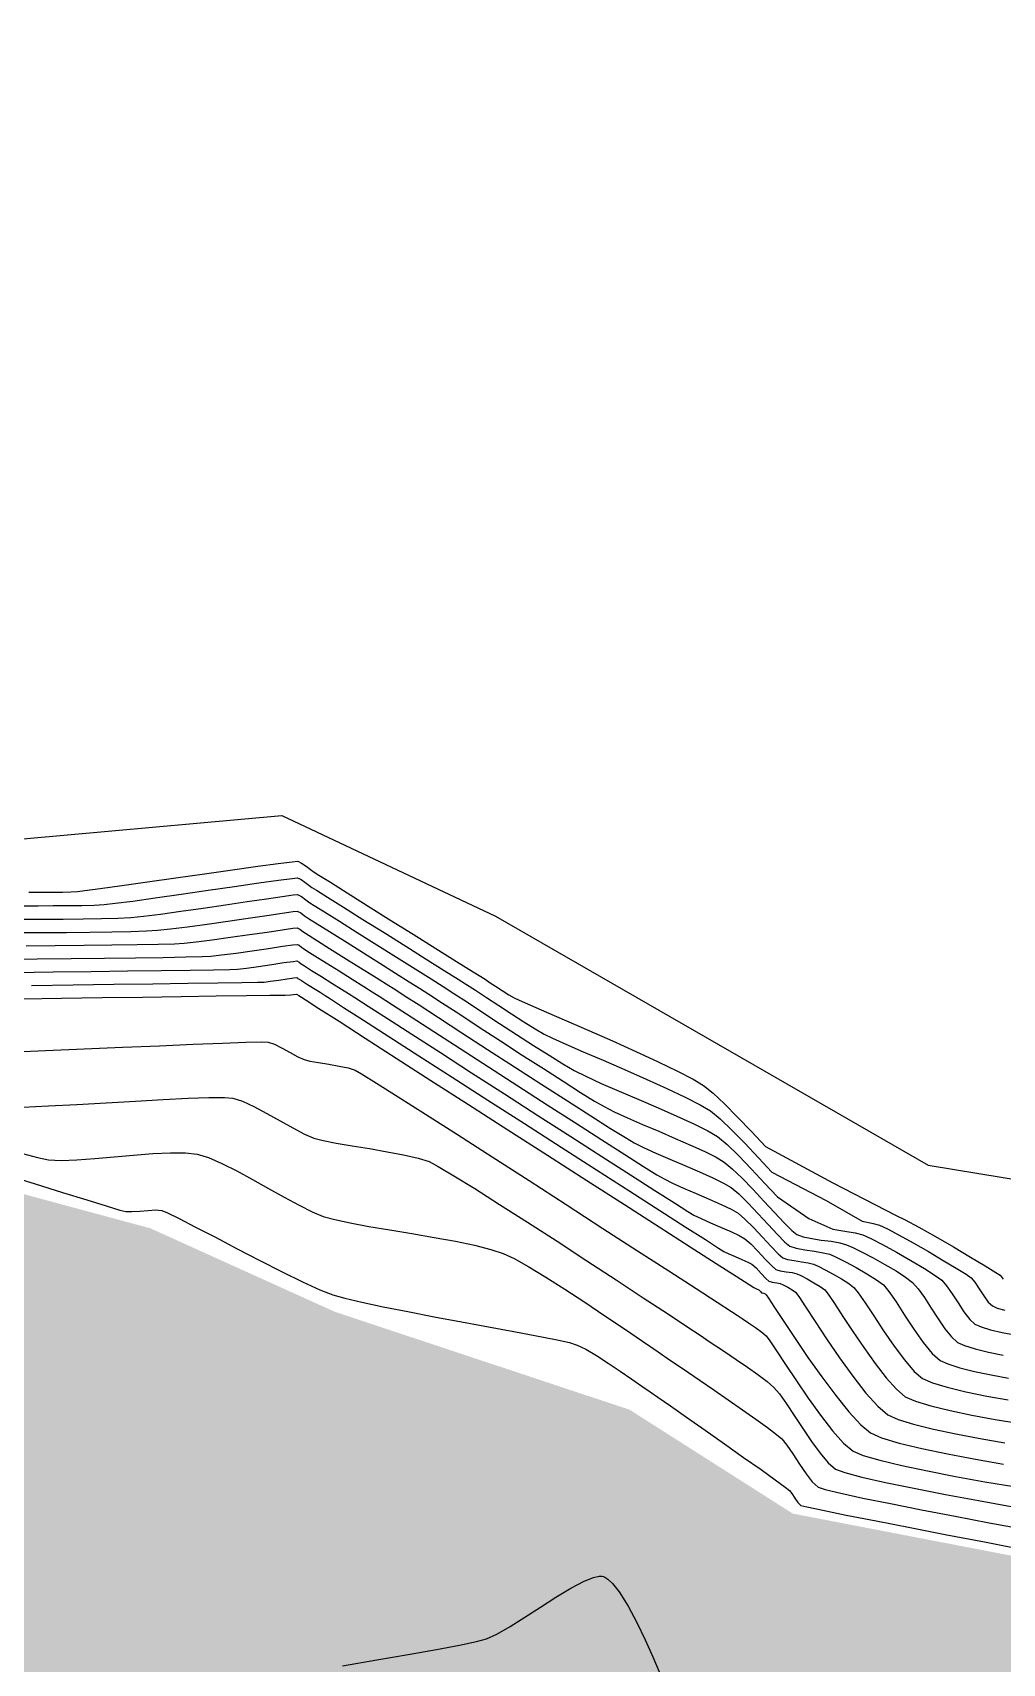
# Model space of a CAD drawing. Header units: metres. Extents: x 708941 to 724052, y 5405153 to 5413472.
# Drawn here: x 709307.9 to 709368.3, y 5411970.1 to 5412071.8 of the extents above; entities that cross this region are included whole.
import ezdxf

# ---------------------------------------------------------------- set-up
doc = ezdxf.new("R2010")
doc.units = ezdxf.units.M
doc.header["$LTSCALE"] = 12.7
doc.header["$MEASUREMENT"] = 0
for name, color, linetype in [('CONT-MJR1', 252, 'Continuous'), ('CONT-MNR1', 251, 'Continuous'), ('contornos2', 7, 'Continuous'), ('rio', 251, 'Continuous')]:
    doc.layers.add(name, color=color, linetype=linetype)

msp = doc.modelspace()

# ---------------------------------------------------------------- hatches: boundary and pattern name
at = {"layer": 'rio'}
h = msp.add_hatch(dxfattribs=at)
h.set_pattern_fill('MUDST', color=256, scale=15, style=0)
h.paths.add_polyline_path([(709010.72, 5411936.38), (709004.98, 5411946.45), (709001.25, 5411958.08), (708996.13, 5411975.99), (709012.7, 5411962.98), (709030.78, 5411956.49), (709044.53, 5411951.18), (709074.83, 5411950.28), (709089.61, 5411951.82), (709102.43, 5411952.02), (709123.56, 5411954.63), (709134.73, 5411956.95), (709145.4, 5411956.95), (709168.41, 5411955.62), (709183.3, 5411955.53), (709187.67, 5411955.43), (709193.87, 5411958.4), (709194.56, 5411957.99), (709200.68, 5411965.39), (709203.1, 5411977.2), (709205.58, 5411984.02), (709211.33, 5411990.28), (709223.71, 5411994.78), (709231.07, 5411997.27), (709241.21, 5411994.8), (709265.58, 5411997.08), (709286.39, 5412000.38), (709297.9, 5412001.91), (709315.21, 5411997.24), (709326.72, 5411992.03), (709345.09, 5411985.93), (709355.27, 5411979.45), (709376.46, 5411975.37), (709391.72, 5411975.3), (709413.08, 5411978.61), (709438.83, 5411980.92), (709461.63, 5411986.21), (709475.6, 5411989.01), (709492.86, 5411992.74), (709503.45, 5411993.79), (709515.24, 5411993.79), (709532.63, 5411987.71), (709547.37, 5411983.51), (709564.71, 5411977.95), (709575.63, 5411973.62), (709587.68, 5411967.04), (709601.87, 5411958.6), (709607.56, 5411954.31), (709621.49, 5411940.03), (709647.9, 5411909.14), (709660.4, 5411897.76), (709669.81, 5411887.81), (709676.49, 5411876.15), (709682.2, 5411869.04), (709705.75, 5411878.05), (709736, 5411893.04), (709750.64, 5411899.41), (709758.05, 5411906.33), (709764.85, 5411916.27), (709770.13, 5411926.57), (709778.25, 5411949.25), (709785.66, 5411970.64), (709786.5, 5411979.16), (709785.1, 5411992.95), (709785.1, 5412008.74), (709787.55, 5412022.89), (709795.83, 5412039.06), (709803.3, 5412045.65), (709812.9, 5412054.28), (709814.49, 5412059.03), (709815.9, 5412060.78), (709822.13, 5412063.75), (709825.31, 5412072.01), (709847.55, 5412106.6), (709866.9, 5412128.06), (709875.05, 5412136.05), (709882.93, 5412155.32), (709888.97, 5412168.35), (709893.2, 5412182.51), (709907.24, 5412209.92), (709938.47, 5412236.97), (709971.6, 5412250.13), (709991.71, 5412252.94), (710005.1, 5412261.1), (710014.56, 5412263.33), (710040.82, 5412267.64), (710057.91, 5412266.41), (710076.56, 5412261.93), (710102.9, 5412255.3), (710112.79, 5412247.31), (710119.45, 5412240.72), (710131.28, 5412231.78), (710145.37, 5412209.63), (710149.4, 5412194.25), (710150.27, 5412166.43), (710139.83, 5412142.28), (710130.23, 5412129.69), (710126.33, 5412121.71), (710117.73, 5412100.96), (710114.13, 5412096.47), (710111.94, 5412085.44), (710111.94, 5412063.54), (710117.58, 5412054.18), (710137.74, 5412018.92), (710146.76, 5412008.05), (710171.4, 5411997.24), (710179.97, 5411993.95), (710184.25, 5412001.58), (710190.69, 5412018), (710194.77, 5412034.37), (710197.31, 5412050.49), (710197.31, 5412064.26), (710199.32, 5412079.72), (710201.37, 5412092.19), (710205.73, 5412098.48), (710214.95, 5412120.36), (710219.48, 5412128.98), (710230.13, 5412139.36), (710235.6, 5412142.44), (710241.85, 5412140.68), (710250.27, 5412138.84), (710280.27, 5412139.46), (710296.04, 5412143.18), (710311.35, 5412143.18), (710329.27, 5412144.22), (710333.88, 5412147.83), (710359.32, 5412147.31), (710368.97, 5412148.45), (710370.82, 5412151.38), (710390.46, 5412160.63), (710398.15, 5412171.03), (710408.65, 5412192.1), (710415.95, 5412204.58), (710425.69, 5412246.2), (710427.89, 5412275.36), (710429.04, 5412328.01), (710428.04, 5412335.01), (710422.46, 5412340.84), (710414.39, 5412351.33), (710395.98, 5412353.91), (710387.66, 5412360.04), (710378.34, 5412372.12), (710377.12, 5412383.36), (710377.12, 5412396.81), (710371.6, 5412397.8), (710368.77, 5412410.55), (710362.93, 5412436.03), (710362.93, 5412455.01), (710369.68, 5412482.49), (710374.05, 5412500.93), (710382.11, 5412513.13), (710396.48, 5412526.77), (710413.79, 5412540.1), (710438.62, 5412552.3), (710472.36, 5412570.37), (710507.51, 5412590.61), (710519.7, 5412579.46), (710499.92, 5412572.63), (710480.98, 5412561.98), (710445.54, 5412543.55), (710413.79, 5412532.5), (710411.05, 5412528.12), (710405.76, 5412520.43), (710394.25, 5412506.93), (710388.85, 5412494.92), (710386.47, 5412476.01), (710382.71, 5412446.17), (710388.72, 5412397.62), (710394.97, 5412383.05), (710398.02, 5412368.11), (710411.09, 5412363.15), (710426.51, 5412356), (710442.45, 5412348.49), (710447.05, 5412337.14), (710447.05, 5412315.92), (710441.78, 5412260.07), (710441.78, 5412194.92), (710437.48, 5412190.86), (710437.48, 5412179.96), (710422.82, 5412173.29), (710418.74, 5412164.82), (710409.45, 5412149.84), (710394.78, 5412136.49), (710379.86, 5412129.78), (710371.88, 5412127.03), (710311.73, 5412127.03), (710308.89, 5412124), (710254.14, 5412121.42), (710236.99, 5412126.6), (710229.16, 5412118.66), (710218.68, 5412095.96), (710213.59, 5412055.1), (710203.57, 5412019.88), (710201.34, 5412006.55), (710198.59, 5411993.54), (710194.4, 5411986.49), (710188.54, 5411983.77), (710175.67, 5411983.77), (710136.96, 5411996.55), (710120.35, 5412009.39), (710098.73, 5412043.32), (710098.73, 5412061.02), (710096.67, 5412091.87), (710100.83, 5412110.83), (710110.63, 5412117.13), (710123.77, 5412149.24), (710130.92, 5412166.36), (710128.79, 5412197.14), (710123.8, 5412211.38), (710113.15, 5412223.6), (710085.02, 5412238.46), (710058.13, 5412249.84), (710029.73, 5412249.84), (710015.06, 5412246.32), (710001.6, 5412242.56), (709992.04, 5412242.56), (709972.27, 5412238.6), (709963.64, 5412235.76), (709954.26, 5412232.26), (709954.26, 5412228.55), (709945.86, 5412220.35), (709925.83, 5412192.24), (709917.05, 5412177.32), (709899.37, 5412144.55), (709894.3, 5412133.07), (709891.48, 5412127.42), (709886.71, 5412118.47), (709886.71, 5412100.95), (709884.61, 5412095.01), (709863.2, 5412086.46), (709839.07, 5412054.84), (709818.25, 5412032.92), (709804.19, 5412017.18), (709804.19, 5411995.52), (709809.04, 5411990.11), (709796.13, 5411953.84), (709781.68, 5411916.41), (709768.27, 5411889.66), (709746.93, 5411879.08), (709713.1, 5411863.01), (709689.29, 5411855.41), (709697.02, 5411835.95), (709708.2, 5411825.46), (709725.86, 5411817.9), (709778.24, 5411813.93), (709792.75, 5411813.93), (709806.43, 5411818.64), (709820.66, 5411821.87), (709831.69, 5411824.63), (709853.8, 5411835.25), (709879.02, 5411846.88), (709921.68, 5411861.15), (709947.96, 5411871.32), (709969.09, 5411879.92), (709979.29, 5411886.02), (709982.27, 5411909.39), (709987.23, 5411923.13), (709997.03, 5411933.25), (710000.38, 5411927.93), (710000.38, 5411906.72), (709997.04, 5411893.11), (709991.96, 5411879.15), (709967.58, 5411866.46), (709951.2, 5411859.77), (709918.84, 5411852.05), (709894.39, 5411845.25), (709864.94, 5411830.28), (709840.16, 5411819.17), (709812.7, 5411811), (709801.26, 5411807.45), (709779.31, 5411803.47), (709766.14, 5411803.47), (709756.94, 5411797.7), (709737.23, 5411795.78), (709715.18, 5411796.68), (709708.1, 5411801.85), (709698.23, 5411815.71), (709693.86, 5411826.48), (709676.55, 5411857.93), (709667.66, 5411869.47), (709661.18, 5411881.7), (709649.81, 5411896.98), (709627.11, 5411919.87), (709613.01, 5411936.78), (709604.72, 5411946.98), (709591.67, 5411954.52), (709575.87, 5411964.64), (709557.6, 5411970.47), (709551.42, 5411973.23), (709538.02, 5411976.43), (709518.15, 5411979.68), (709504.01, 5411982), (709494.29, 5411985.04), (709479.8, 5411980.64), (709442.42, 5411967.64), (709425.43, 5411960.31), (709402.9, 5411951.24), (709383.6, 5411945.23), (709362.15, 5411938.26), (709331.55, 5411930.11), (709320.42, 5411924.96), (709306.56, 5411912.14), (709285.88, 5411895.62), (709279.31, 5411870.27), (709273.83, 5411857.41), (709264.69, 5411829.66), (709254.13, 5411801.64), (709246.31, 5411791.25), (709237.29, 5411777.87), (709219.52, 5411767.13), (709208.6, 5411765.29), (709203.92, 5411751.48), (709203.91, 5411735.92), (709205.94, 5411719.08), (709203.34, 5411708.78), (709199.33, 5411696.28), (709197.39, 5411684.19), (709189.35, 5411661.06), (709186.31, 5411649.66), (709173.04, 5411639.59), (709167.53, 5411621.08), (709166.78, 5411600.74), (709164.06, 5411585.63), (709162.73, 5411558.53), (709162.73, 5411546.6), (709165.95, 5411526.5), (709173.44, 5411512.03), (709050.6, 5411667.95), (709021.23, 5411751.02), (709026.33, 5411756.01), (709028.1, 5411762.18), (709028.65, 5411783.35), (709023.38, 5411795.31), (709011.24, 5411823.29), (709005.01, 5411832.77), (709001.76, 5411870.86)])

# ---------------------------------------------------------------- linework, layer by layer
at = {"layer": 'CONT-MJR1', "flags": 128}
for points, elevation in [([(709307.34, 5412017.36), (709308.21, 5412017.36), (709309.14, 5412017.37), (709310.06, 5412017.37), (709310.93, 5412017.38), (709311.7, 5412017.4), (709312.32, 5412017.44), (709313, 5412017.51), (709314.1, 5412017.65), (709315.51, 5412017.85), (709317.12, 5412018.08), (709318.81, 5412018.32), (709320.46, 5412018.56), (709321.96, 5412018.78), (709323.19, 5412018.95), (709324.04, 5412019.06), (709324.39, 5412019.09), (709324.6, 5412019), (709324.84, 5412018.83), (709325.09, 5412018.64), (709325.28, 5412018.5), (709325.57, 5412018.32), (709326.26, 5412017.89), (709327.25, 5412017.27), (709328.45, 5412016.51), (709329.78, 5412015.68), (709331.13, 5412014.84), (709332.41, 5412014.03), (709333.53, 5412013.33), (709334.41, 5412012.78), (709334.93, 5412012.45), (709335.48, 5412012.09), (709336.16, 5412011.64), (709336.93, 5412011.13), (709337.73, 5412010.61), (709338.5, 5412010.11), (709339.2, 5412009.68), (709339.76, 5412009.35), (709340.28, 5412009.1), (709341.11, 5412008.72), (709342.19, 5412008.25), (709343.44, 5412007.72), (709344.77, 5412007.14), (709346.12, 5412006.54), (709347.41, 5412005.96), (709348.56, 5412005.42), (709349.5, 5412004.94), (709350.14, 5412004.56), (709350.75, 5412004.07), (709351.48, 5412003.37), (709352.29, 5412002.55), (709353.13, 5412001.64), (709353.97, 5412000.74), (709357.35, 5411998.98), (709357.35, 5411998.98), (709357.35, 5411998.98), (709357.35, 5411998.98), (709357.35, 5411998.98), (709357.35, 5411998.98), (709357.35, 5411998.98), (709357.35, 5411998.98), (709359.59, 5411997.68), (709360.21, 5411997.57), (709360.69, 5411997.43), (709361.18, 5411997.21), (709361.91, 5411996.82), (709362.79, 5411996.33), (709363.74, 5411995.79), (709364.66, 5411995.24), (709365.47, 5411994.76), (709366.08, 5411994.38), (709366.39, 5411994.16), (709366.63, 5411993.88), (709366.9, 5411993.47), (709367.18, 5411993.03), (709367.46, 5411992.64), (709367.72, 5411992.4), (709368.02, 5411992.27), (709368.49, 5411992.14)], 240), ([(709306.78, 5412013.19), (709309.15, 5412013.23), (709311.51, 5412013.26), (709313.78, 5412013.29), (709315.87, 5412013.32), (709317.69, 5412013.35), (709319.15, 5412013.37), (709320.16, 5412013.39), (709320.64, 5412013.41), (709321.2, 5412013.47), (709321.95, 5412013.57), (709322.77, 5412013.69), (709323.53, 5412013.81), (709324.1, 5412013.89), (709324.34, 5412013.92), (709324.48, 5412013.83), (709324.61, 5412013.74), (709324.81, 5412013.61), (709325.26, 5412013.33), (709325.87, 5412012.95), (709326.52, 5412012.54), (709327.13, 5412012.16), (709327.57, 5412011.88), (709327.95, 5412011.64), (709328.78, 5412011.1), (709330, 5412010.32), (709331.52, 5412009.34), (709333.29, 5412008.2), (709335.24, 5412006.94), (709337.29, 5412005.62), (709339.37, 5412004.28), (709341.42, 5412002.97), (709343.37, 5412001.72), (709345.14, 5412000.58), (709346.67, 5411999.6), (709347.89, 5411998.83), (709348.72, 5411998.3), (709349.11, 5411998.06), (709349.55, 5411997.85), (709350.13, 5411997.59), (709350.77, 5411997.31), (709351.4, 5411997.04), (709351.93, 5411996.79), (709352.29, 5411996.59), (709352.65, 5411996.28), (709353.1, 5411995.81), (709353.56, 5411995.31), (709353.96, 5411994.9), (709354.21, 5411994.68), (709354.48, 5411994.59), (709354.86, 5411994.53), (709355.24, 5411994.48), (709355.52, 5411994.41), (709355.78, 5411994.29), (709356.16, 5411994.09), (709356.59, 5411993.85), (709356.99, 5411993.61), (709357.27, 5411993.4), (709357.48, 5411993.13), (709357.87, 5411992.55), (709358.39, 5411991.75), (709359.01, 5411990.81), (709359.7, 5411989.8), (709360.41, 5411988.81), (709361.1, 5411987.92), (709361.74, 5411987.2), (709362.28, 5411986.74), (709362.92, 5411986.46), (709363.88, 5411986.17), (709365.09, 5411985.87), (709366.45, 5411985.59), (709367.89, 5411985.32), (709369.32, 5411985.09)], 235), ([(709307.22, 5412001.91), (709308.17, 5412001.66), (709308.86, 5412001.52), (709309.65, 5412001.48), (709310.62, 5412001.51), (709311.74, 5412001.59), (709312.94, 5412001.7), (709314.16, 5412001.8), (709315.35, 5412001.9), (709316.45, 5412001.95), (709317.39, 5412001.95), (709318.13, 5412001.86), (709318.83, 5412001.65), (709319.66, 5412001.29), (709320.59, 5412000.82), (709321.57, 5412000.29), (709322.57, 5411999.73), (709323.55, 5411999.18), (709324.48, 5411998.68), (709325.3, 5411998.26), (709325.99, 5411997.98), (709326.7, 5411997.79), (709327.66, 5411997.58), (709328.83, 5411997.36), (709330.14, 5411997.14), (709331.52, 5411996.91), (709332.9, 5411996.67), (709334.23, 5411996.43), (709335.43, 5411996.18), (709336.44, 5411995.93), (709337.21, 5411995.68), (709337.89, 5411995.35), (709338.8, 5411994.84), (709339.87, 5411994.19), (709341.05, 5411993.44), (709342.3, 5411992.63), (709343.55, 5411991.79), (709344.77, 5411990.97), (709345.89, 5411990.21), (709346.87, 5411989.54), (709347.65, 5411989), (709348.18, 5411988.64), (709348.76, 5411988.25), (709349.5, 5411987.74), (709350.35, 5411987.16), (709351.25, 5411986.54), (709352.14, 5411985.92), (709352.97, 5411985.33), (709353.7, 5411984.81), (709354.25, 5411984.39), (709354.58, 5411984.11), (709354.91, 5411983.72), (709355.28, 5411983.17), (709355.69, 5411982.54), (709356.1, 5411981.93), (709356.49, 5411981.42), (709356.85, 5411981.09), (709357.3, 5411980.95), (709358.26, 5411980.72), (709359.65, 5411980.42), (709361.37, 5411980.07), (709363.31, 5411979.69), (709365.4, 5411979.29), (709367.52, 5411978.88), (709369.59, 5411978.5)], 230)]:
    msp.add_lwpolyline(points, dxfattribs=dict(at, elevation=elevation))
at = {"layer": 'CONT-MNR1', "flags": 128}
for points, elevation in [([(709307.63, 5412018.2), (709308.04, 5412018.2), (709308.57, 5412018.21), (709309.15, 5412018.21), (709309.73, 5412018.21), (709310.25, 5412018.22), (709310.66, 5412018.24), (709311.12, 5412018.3), (709312.08, 5412018.43), (709313.42, 5412018.62), (709315.02, 5412018.85), (709316.79, 5412019.1), (709318.59, 5412019.35), (709320.33, 5412019.6), (709321.9, 5412019.82), (709323.17, 5412019.99), (709324.04, 5412020.1), (709324.41, 5412020.13), (709324.63, 5412020.02), (709324.92, 5412019.83), (709325.2, 5412019.62), (709325.42, 5412019.46), (709325.71, 5412019.27), (709326.43, 5412018.82), (709327.47, 5412018.17), (709328.73, 5412017.37), (709330.14, 5412016.49), (709331.6, 5412015.58), (709333.01, 5412014.69), (709334.29, 5412013.89), (709335.34, 5412013.23), (709336.08, 5412012.77), (709336.4, 5412012.56), (709336.73, 5412012.35), (709337.14, 5412012.08), (709337.56, 5412011.81), (709337.89, 5412011.61), (709338.2, 5412011.47), (709338.91, 5412011.16), (709339.92, 5412010.72), (709341.16, 5412010.18), (709342.56, 5412009.58), (709344.03, 5412008.93), (709345.49, 5412008.27), (709346.87, 5412007.63), (709348.09, 5412007.04), (709349.06, 5412006.54), (709349.71, 5412006.15), (709350.3, 5412005.67), (709351.02, 5412005), (709351.83, 5412004.18), (709352.69, 5412003.28), (709353.57, 5412002.34), (709357.76, 5412000.07), (709357.76, 5412000.07), (709357.76, 5412000.07), (709357.76, 5412000.07), (709357.76, 5412000.07), (709357.76, 5412000.07), (709357.76, 5412000.07), (709357.76, 5412000.07), (709357.76, 5412000.07), (709357.76, 5412000.07), (709357.76, 5412000.07), (709361.72, 5411998.04), (709362.29, 5411997.77), (709363.14, 5411997.31), (709364.18, 5411996.73), (709365.29, 5411996.08), (709366.36, 5411995.45), (709367.27, 5411994.9), (709367.93, 5411994.49), (709368.21, 5411994.31), (709368.4, 5411994.07)], 241), ([(709307.25, 5412016.52), (709308.49, 5412016.52), (709309.76, 5412016.53), (709311.01, 5412016.54), (709312.16, 5412016.56), (709313.18, 5412016.59), (709313.99, 5412016.63), (709314.77, 5412016.71), (709315.84, 5412016.84), (709317.11, 5412017.02), (709318.49, 5412017.21), (709319.89, 5412017.42), (709321.24, 5412017.62), (709322.45, 5412017.8), (709323.43, 5412017.94), (709324.1, 5412018.03), (709324.38, 5412018.06), (709324.63, 5412017.93), (709324.91, 5412017.72), (709325.15, 5412017.55), (709325.42, 5412017.38), (709326.06, 5412016.98), (709326.99, 5412016.4), (709328.11, 5412015.7), (709329.33, 5412014.93), (709330.56, 5412014.16), (709331.72, 5412013.43), (709332.72, 5412012.8), (709333.46, 5412012.33), (709334.14, 5412011.89), (709334.99, 5412011.34), (709335.95, 5412010.7), (709336.99, 5412010.02), (709338.05, 5412009.32), (709339.09, 5412008.65), (709340.07, 5412008.03), (709340.93, 5412007.5), (709341.63, 5412007.09), (709342.37, 5412006.72), (709343.33, 5412006.28), (709344.45, 5412005.79), (709345.66, 5412005.27), (709346.88, 5412004.75), (709348.05, 5412004.23), (709349.1, 5412003.75), (709349.97, 5412003.32), (709350.57, 5412002.96), (709351.17, 5412002.47), (709351.89, 5412001.78), (709352.69, 5412000.94), (709353.51, 5412000.06), (709354.31, 5411999.21), (709356.27, 5411997.85), (709356.27, 5411997.85), (709356.27, 5411997.85), (709356.27, 5411997.85), (709356.27, 5411997.85), (709357.78, 5411997.18), (709358.51, 5411997.07), (709359.16, 5411996.96), (709359.65, 5411996.83), (709360.14, 5411996.61), (709360.87, 5411996.23), (709361.74, 5411995.75), (709362.64, 5411995.23), (709363.48, 5411994.73), (709364.16, 5411994.3), (709364.56, 5411994.01), (709364.87, 5411993.66), (709365.21, 5411993.16), (709365.58, 5411992.59), (709365.95, 5411992.03), (709366.31, 5411991.56), (709366.63, 5411991.26), (709367.02, 5411991.1), (709367.61, 5411990.92), (709368.33, 5411990.75), (709369.12, 5411990.6)], 239), ([(709307.01, 5412015.68), (709308.48, 5412015.69), (709309.97, 5412015.7), (709311.43, 5412015.72), (709312.79, 5412015.74), (709313.98, 5412015.76), (709314.96, 5412015.79), (709315.65, 5412015.83), (709316.46, 5412015.91), (709317.52, 5412016.04), (709318.74, 5412016.21), (709320.04, 5412016.4), (709321.31, 5412016.59), (709322.47, 5412016.76), (709323.43, 5412016.9), (709324.1, 5412016.99), (709324.37, 5412017.02), (709324.58, 5412016.92), (709324.82, 5412016.74), (709325.01, 5412016.6), (709325.24, 5412016.45), (709325.77, 5412016.12), (709326.54, 5412015.64), (709327.47, 5412015.06), (709328.49, 5412014.42), (709329.52, 5412013.77), (709330.5, 5412013.16), (709331.35, 5412012.62), (709331.99, 5412012.22), (709332.57, 5412011.85), (709333.42, 5412011.29), (709334.5, 5412010.59), (709335.72, 5412009.79), (709337.04, 5412008.93), (709338.4, 5412008.05), (709339.72, 5412007.2), (709340.95, 5412006.41), (709342.03, 5412005.72), (709342.9, 5412005.18), (709343.5, 5412004.83), (709344.14, 5412004.51), (709344.96, 5412004.13), (709345.9, 5412003.72), (709346.91, 5412003.29), (709347.93, 5412002.85), (709348.9, 5412002.43), (709349.78, 5412002.03), (709350.5, 5412001.67), (709351, 5412001.37), (709351.5, 5412000.96), (709352.11, 5412000.37), (709352.78, 5411999.68), (709353.47, 5411998.94), (709354.13, 5411998.22), (709354.73, 5411997.59), (709355.21, 5411997.11), (709355.52, 5411996.86), (709355.91, 5411996.72), (709356.45, 5411996.61), (709357.05, 5411996.51), (709357.66, 5411996.43), (709358.21, 5411996.33), (709358.62, 5411996.22), (709359.01, 5411996.05), (709359.59, 5411995.76), (709360.28, 5411995.4), (709361.01, 5411994.99), (709361.71, 5411994.58), (709362.31, 5411994.19), (709362.74, 5411993.86), (709363.09, 5411993.47), (709363.49, 5411992.92), (709363.91, 5411992.27), (709364.34, 5411991.6), (709364.76, 5411990.98), (709365.17, 5411990.47), (709365.54, 5411990.13), (709365.98, 5411989.93), (709366.65, 5411989.73), (709367.47, 5411989.52), (709368.39, 5411989.33)], 238), ([(709307.45, 5412014.86), (709309.27, 5412014.88), (709311.08, 5412014.9), (709312.8, 5412014.92), (709314.37, 5412014.94), (709315.69, 5412014.97), (709316.7, 5412014.99), (709317.31, 5412015.02), (709318.06, 5412015.1), (709319.06, 5412015.23), (709320.2, 5412015.39), (709321.38, 5412015.56), (709322.49, 5412015.72), (709323.43, 5412015.86), (709324.09, 5412015.96), (709324.36, 5412015.99), (709324.53, 5412015.9), (709324.72, 5412015.76), (709324.88, 5412015.64), (709325.1, 5412015.5), (709325.63, 5412015.17), (709326.38, 5412014.7), (709327.27, 5412014.14), (709328.21, 5412013.55), (709329.12, 5412012.98), (709329.92, 5412012.48), (709330.51, 5412012.11), (709331.04, 5412011.77), (709331.96, 5412011.18), (709333.18, 5412010.38), (709334.63, 5412009.44), (709336.24, 5412008.4), (709337.92, 5412007.31), (709339.61, 5412006.22), (709341.22, 5412005.19), (709342.68, 5412004.25), (709343.9, 5412003.47), (709344.83, 5412002.9), (709345.37, 5412002.58), (709345.96, 5412002.28), (709346.73, 5412001.93), (709347.61, 5412001.55), (709348.54, 5412001.15), (709349.45, 5412000.76), (709350.28, 5412000.39), (709350.96, 5412000.05), (709351.43, 5411999.78), (709351.9, 5411999.39), (709352.48, 5411998.82), (709353.11, 5411998.15), (709353.74, 5411997.47), (709354.31, 5411996.86), (709354.78, 5411996.38), (709355.08, 5411996.13), (709355.48, 5411996), (709356.02, 5411995.9), (709356.62, 5411995.81), (709357.17, 5411995.72), (709357.59, 5411995.62), (709357.97, 5411995.45), (709358.55, 5411995.16), (709359.22, 5411994.79), (709359.89, 5411994.4), (709360.49, 5411994.03), (709360.92, 5411993.71), (709361.26, 5411993.31), (709361.71, 5411992.65), (709362.25, 5411991.83), (709362.83, 5411990.95), (709363.41, 5411990.12), (709363.97, 5411989.44), (709364.46, 5411989), (709364.95, 5411988.78), (709365.69, 5411988.55), (709366.61, 5411988.32), (709367.65, 5411988.1), (709368.73, 5411987.9)], 237), ([(709306.06, 5412014.01), (709308.15, 5412014.04), (709310.27, 5412014.06), (709312.34, 5412014.09), (709314.28, 5412014.12), (709316, 5412014.14), (709317.41, 5412014.17), (709318.43, 5412014.19), (709318.98, 5412014.21), (709319.65, 5412014.29), (709320.55, 5412014.4), (709321.56, 5412014.55), (709322.57, 5412014.7), (709323.45, 5412014.83), (709324.09, 5412014.92), (709324.35, 5412014.95), (709324.48, 5412014.89), (709324.63, 5412014.78), (709324.75, 5412014.69), (709324.96, 5412014.55), (709325.47, 5412014.24), (709326.17, 5412013.79), (709326.98, 5412013.29), (709327.79, 5412012.78), (709328.51, 5412012.33), (709329.04, 5412011.99), (709329.47, 5412011.72), (709330.3, 5412011.18), (709331.46, 5412010.43), (709332.89, 5412009.51), (709334.52, 5412008.46), (709336.29, 5412007.32), (709338.13, 5412006.13), (709339.96, 5412004.95), (709341.73, 5412003.81), (709343.36, 5412002.76), (709344.8, 5412001.85), (709345.97, 5412001.1), (709346.8, 5412000.58), (709347.24, 5412000.32), (709347.77, 5412000.06), (709348.46, 5411999.74), (709349.25, 5411999.41), (709350.06, 5411999.06), (709350.81, 5411998.73), (709351.43, 5411998.43), (709351.86, 5411998.18), (709352.29, 5411997.82), (709352.82, 5411997.29), (709353.38, 5411996.68), (709353.92, 5411996.1), (709354.36, 5411995.65), (709354.65, 5411995.41), (709354.95, 5411995.3), (709355.36, 5411995.23), (709355.82, 5411995.16), (709356.24, 5411995.09), (709356.56, 5411995.01), (709356.85, 5411994.88), (709357.29, 5411994.66), (709357.8, 5411994.39), (709358.31, 5411994.09), (709358.77, 5411993.8), (709359.09, 5411993.56), (709359.36, 5411993.22), (709359.79, 5411992.6), (709360.33, 5411991.78), (709360.94, 5411990.85), (709361.59, 5411989.9), (709362.24, 5411989.03), (709362.85, 5411988.32), (709363.37, 5411987.87), (709363.98, 5411987.6), (709364.91, 5411987.33), (709366.07, 5411987.05), (709367.37, 5411986.78), (709368.71, 5411986.54)], 236), ([(709307.78, 5412012.38), (709310.38, 5412012.42), (709312.93, 5412012.46), (709315.35, 5412012.49), (709317.54, 5412012.52), (709319.42, 5412012.55), (709320.9, 5412012.57), (709321.89, 5412012.59), (709322.3, 5412012.6), (709322.68, 5412012.65), (709323.21, 5412012.72), (709323.74, 5412012.8), (709324.15, 5412012.86), (709324.33, 5412012.88), (709324.4, 5412012.83), (709324.48, 5412012.78), (709324.62, 5412012.69), (709324.95, 5412012.49), (709325.38, 5412012.22), (709325.79, 5412011.96), (709326.1, 5412011.77), (709326.43, 5412011.55), (709327.25, 5412011.02), (709328.49, 5412010.23), (709330.08, 5412009.2), (709331.95, 5412008), (709334.03, 5412006.67), (709336.25, 5412005.24), (709338.53, 5412003.78), (709340.82, 5412002.31), (709343.04, 5412000.88), (709345.11, 5411999.55), (709346.98, 5411998.35), (709348.57, 5411997.33), (709349.82, 5411996.54), (709350.64, 5411996.01), (709350.98, 5411995.8), (709351.28, 5411995.66), (709351.68, 5411995.48), (709352.1, 5411995.3), (709352.47, 5411995.13), (709352.72, 5411995), (709352.98, 5411994.77), (709353.29, 5411994.43), (709353.59, 5411994.12), (709353.77, 5411993.95), (709353.98, 5411993.89), (709354.27, 5411993.85), (709354.49, 5411993.8), (709354.68, 5411993.72), (709354.96, 5411993.57), (709355.24, 5411993.4), (709355.45, 5411993.25), (709355.64, 5411992.98), (709356.06, 5411992.34), (709356.66, 5411991.43), (709357.38, 5411990.34), (709358.19, 5411989.17), (709359.02, 5411988.01), (709359.83, 5411986.97), (709360.58, 5411986.14), (709361.2, 5411985.61), (709361.84, 5411985.32), (709362.81, 5411985.02), (709364.04, 5411984.72), (709365.45, 5411984.42), (709366.96, 5411984.13), (709368.49, 5411983.87)], 234), ([(709307.22, 5412011.55), (709309.67, 5412011.59), (709312.2, 5412011.63), (709314.72, 5412011.66), (709317.12, 5412011.7), (709319.31, 5412011.73), (709321.19, 5412011.76), (709322.65, 5412011.78), (709323.61, 5412011.79), (709323.97, 5412011.8), (709324.14, 5412011.83), (709324.32, 5412011.85), (709324.47, 5412011.76), (709324.62, 5412011.65), (709324.92, 5412011.47), (709325.72, 5412010.95), (709326.97, 5412010.15), (709328.6, 5412009.1), (709330.53, 5412007.86), (709332.7, 5412006.47), (709335.05, 5412004.96), (709337.5, 5412003.39), (709339.98, 5412001.8), (709342.43, 5412000.23), (709344.77, 5411998.73), (709346.94, 5411997.33), (709348.88, 5411996.09), (709350.5, 5411995.05), (709351.75, 5411994.25), (709352.56, 5411993.73), (709352.85, 5411993.55), (709353.01, 5411993.47), (709353.15, 5411993.41), (709353.25, 5411993.31), (709353.33, 5411993.22), (709353.39, 5411993.21), (709353.46, 5411993.2), (709353.54, 5411993.15), (709353.62, 5411993.1), (709353.76, 5411992.89), (709354.14, 5411992.3), (709354.71, 5411991.44), (709355.42, 5411990.37), (709356.22, 5411989.19), (709357.08, 5411987.98), (709357.95, 5411986.82), (709358.77, 5411985.79), (709359.51, 5411984.99), (709360.11, 5411984.48), (709360.81, 5411984.17), (709361.91, 5411983.84), (709363.32, 5411983.51), (709364.93, 5411983.17), (709366.66, 5411982.84), (709368.41, 5411982.54)], 233), ([(709306.34, 5412008.23), (709308.66, 5412008.33), (709311.07, 5412008.43), (709313.47, 5412008.54), (709315.77, 5412008.63), (709317.88, 5412008.72), (709319.71, 5412008.79), (709321.16, 5412008.85), (709322.14, 5412008.87), (709322.56, 5412008.86), (709322.95, 5412008.72), (709323.43, 5412008.48), (709323.93, 5412008.2), (709324.41, 5412007.94), (709324.79, 5412007.76), (709325.16, 5412007.67), (709325.7, 5412007.58), (709326.33, 5412007.47), (709326.97, 5412007.36), (709327.54, 5412007.24), (709327.97, 5412007.11), (709328.38, 5412006.87), (709329.3, 5412006.3), (709330.66, 5412005.45), (709332.37, 5412004.36), (709334.35, 5412003.09), (709336.52, 5412001.69), (709338.82, 5412000.22), (709341.14, 5411998.72), (709343.43, 5411997.24), (709345.59, 5411995.84), (709347.55, 5411994.58), (709349.24, 5411993.49), (709350.56, 5411992.63), (709351.44, 5411992.06), (709351.81, 5411991.82), (709352.12, 5411991.61), (709352.52, 5411991.34), (709352.95, 5411991.05), (709353.34, 5411990.77), (709353.62, 5411990.53), (709353.84, 5411990.23), (709354.26, 5411989.61), (709354.82, 5411988.74), (709355.5, 5411987.73), (709356.24, 5411986.64), (709357, 5411985.58), (709357.75, 5411984.62), (709358.44, 5411983.85), (709359.03, 5411983.35), (709359.66, 5411983.08), (709360.7, 5411982.78), (709362.07, 5411982.45), (709363.67, 5411982.11), (709365.43, 5411981.77), (709367.26, 5411981.44), (709369.06, 5411981.13)], 232), ([(709307.22, 5412004.8), (709308.84, 5412004.88), (709310.61, 5412004.97), (709312.45, 5412005.07), (709314.28, 5412005.18), (709316.01, 5412005.27), (709317.56, 5412005.35), (709318.86, 5412005.39), (709319.82, 5412005.4), (709320.35, 5412005.36), (709320.94, 5412005.17), (709321.66, 5412004.83), (709322.46, 5412004.4), (709323.29, 5412003.94), (709324.09, 5412003.5), (709324.81, 5412003.12), (709325.39, 5412002.87), (709325.98, 5412002.72), (709326.8, 5412002.56), (709327.79, 5412002.39), (709328.87, 5412002.21), (709329.97, 5412002.02), (709331, 5412001.83), (709331.9, 5412001.62), (709332.59, 5412001.4), (709333.16, 5412001.1), (709334.13, 5412000.52), (709335.44, 5411999.72), (709336.99, 5411998.73), (709338.73, 5411997.62), (709340.57, 5411996.43), (709342.43, 5411995.21), (709344.25, 5411994.02), (709345.95, 5411992.91), (709347.45, 5411991.92), (709348.67, 5411991.11), (709349.55, 5411990.53), (709350, 5411990.23), (709350.47, 5411989.91), (709351.08, 5411989.51), (709351.75, 5411989.07), (709352.44, 5411988.59), (709353.1, 5411988.13), (709353.67, 5411987.69), (709354.1, 5411987.32), (709354.44, 5411986.91), (709354.87, 5411986.3), (709355.36, 5411985.56), (709355.89, 5411984.75), (709356.44, 5411983.94), (709356.98, 5411983.21), (709357.48, 5411982.61), (709357.94, 5411982.22), (709358.51, 5411982.01), (709359.58, 5411981.73), (709361.06, 5411981.39), (709362.83, 5411981.03), (709364.8, 5411980.65), (709366.86, 5411980.26), (709368.9, 5411979.89)], 231), ([(709306.2, 5412000.58), (709308.02, 5412000.02), (709309.73, 5411999.48), (709311.24, 5411999.01), (709312.45, 5411998.64), (709313.29, 5411998.38), (709313.67, 5411998.28), (709314.05, 5411998.28), (709314.54, 5411998.31), (709315.06, 5411998.36), (709315.55, 5411998.39), (709315.92, 5411998.36), (709316.27, 5411998.21), (709317, 5411997.85), (709318.02, 5411997.32), (709319.26, 5411996.68), (709320.62, 5411995.97), (709322.04, 5411995.24), (709323.43, 5411994.53), (709324.7, 5411993.91), (709325.78, 5411993.41), (709326.59, 5411993.09), (709327.33, 5411992.88), (709328.4, 5411992.63), (709329.73, 5411992.35), (709331.26, 5411992.05), (709332.91, 5411991.73), (709334.61, 5411991.41), (709336.29, 5411991.1), (709337.87, 5411990.81), (709339.29, 5411990.54), (709340.47, 5411990.3), (709341.34, 5411990.11), (709341.83, 5411989.96), (709342.37, 5411989.7), (709343.03, 5411989.31), (709343.76, 5411988.84), (709344.51, 5411988.34), (709345.23, 5411987.84), (709345.86, 5411987.4), (709346.37, 5411987.05), (709346.85, 5411986.72), (709347.64, 5411986.17), (709348.65, 5411985.46), (709349.8, 5411984.65), (709351.02, 5411983.79), (709352.2, 5411982.95), (709353.29, 5411982.19), (709354.18, 5411981.55), (709354.79, 5411981.1), (709355.06, 5411980.9), (709355.22, 5411980.7), (709355.4, 5411980.41), (709355.59, 5411980.14), (709355.77, 5411979.96), (709356.15, 5411979.87), (709357.14, 5411979.66), (709358.61, 5411979.36), (709360.47, 5411979), (709362.6, 5411978.58), (709364.89, 5411978.13), (709367.24, 5411977.68), (709369.52, 5411977.24)], 229), ([(709327.19, 5411969.95), (709329.32, 5411970.32), (709331.29, 5411970.66), (709333.04, 5411970.98), (709334.48, 5411971.25), (709335.55, 5411971.48), (709336.16, 5411971.64), (709336.82, 5411971.94), (709337.64, 5411972.41), (709338.56, 5411972.99), (709339.53, 5411973.62), (709340.5, 5411974.24), (709341.43, 5411974.8), (709342.27, 5411975.24), (709342.84, 5411975.46), (709343.19, 5411975.54), (709343.38, 5411975.54), (709343.46, 5411975.52), (709343.55, 5411975.49), (709343.74, 5411975.37), (709344.03, 5411975.1), (709344.45, 5411974.56), (709345, 5411973.68), (709345.54, 5411972.65), (709346.06, 5411971.57), (709346.54, 5411970.52), (709346.94, 5411969.59)], 228)]:
    msp.add_lwpolyline(points, dxfattribs=dict(at, elevation=elevation))
at = {"layer": 'contornos2', "color": 30, "elevation": 238.45}
msp.add_lwpolyline([(709067.27, 5411972.62), (709079.62, 5411973.12), (709095.72, 5411971.94), (709126.35, 5411975.47), (709140.17, 5411976.85), (709160.79, 5411977.46), (709179.5, 5411979.92), (709194.24, 5411996.31), (709205.17, 5412005.94), (709211.49, 5412009.7), (709231.83, 5412013.4), (709248.82, 5412016.53), (709272.32, 5412018.56), (709296.64, 5412020.58), (709323.4, 5412022.98), (709336.72, 5412016.71), (709363.71, 5412001.18), (709380.91, 5411998.35)], dxfattribs=at)

doc.saveas('drawing.dxf')
